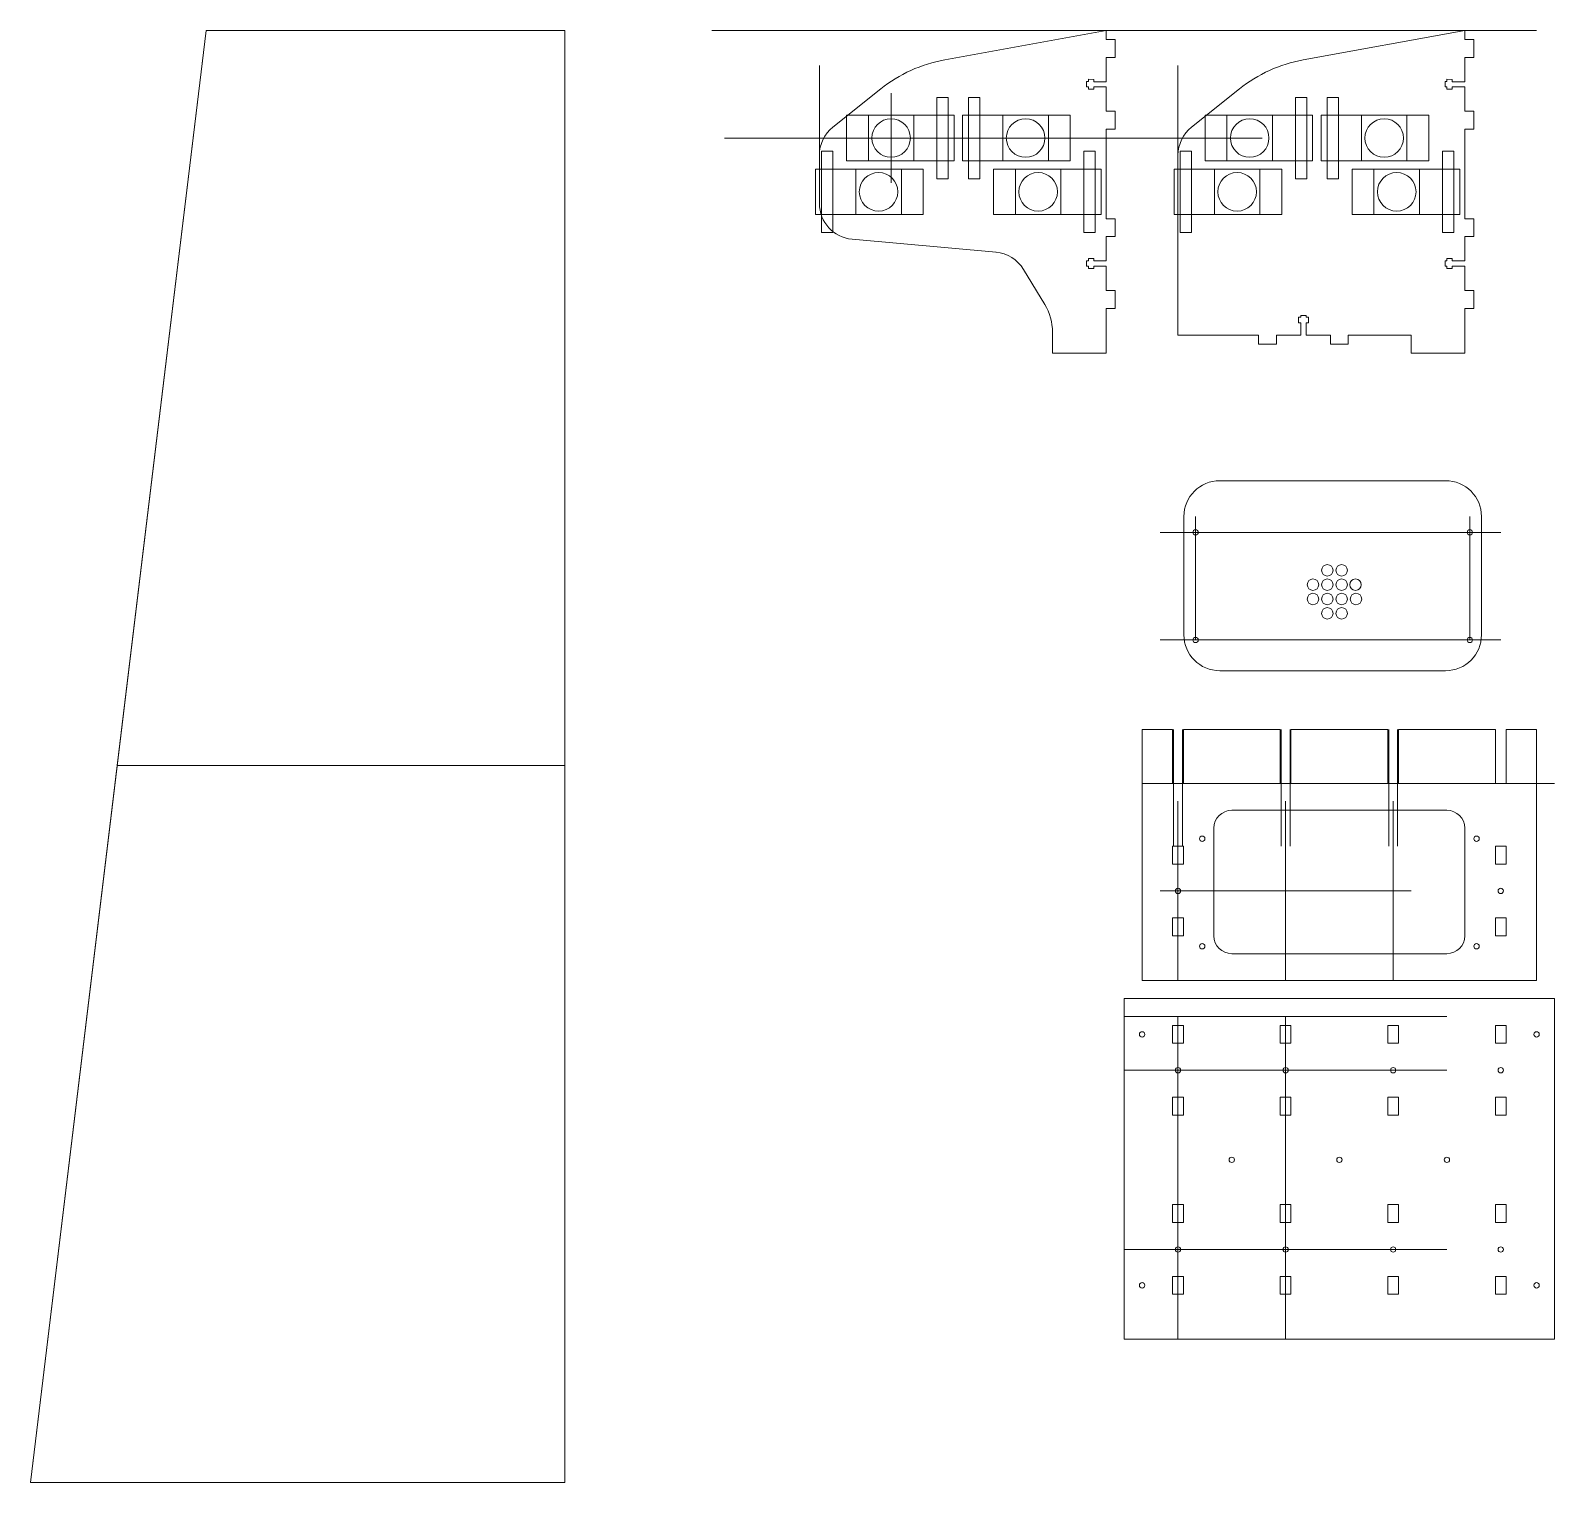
# Model space of a CAD drawing. Header units: millimetres. Extents: x 0 to 850, y 0 to 810.
import ezdxf

# ---------------------------------------------------------------- set-up
doc = ezdxf.new("R2010")
doc.units = ezdxf.units.MM
doc.layers.get('0').update_dxf_attribs({"linetype": 'CONTINUOUS', "lineweight": 0, "true_color": 0x000000})
for name, color, linetype, lineweight, true_color in [('backplane', 7, 'CONTINUOUS', 0, 0x000000), ('guidelines', 1, 'CONTINUOUS', 0, 0xff0000), ('nozzles A', 7, 'CONTINUOUS', 0, 0x000000), ('nozzles B', 7, 'CONTINUOUS', 0, 0x000000), ('part A', 7, 'CONTINUOUS', 0, 0x000000), ('part B', 7, 'CONTINUOUS', 0, 0x000000), ('support vane A D', 7, 'CONTINUOUS', 0, 0x000000), ('support vane B C', 7, 'CONTINUOUS', 0, 0x000000)]:
    doc.layers.add(name, color=color, linetype=linetype, lineweight=lineweight, true_color=true_color)

# ---------------------------------------------------------------- blocks, each defined once
blk = doc.blocks.new('t_slots')
for p, q in [((-25, -3), (-25, 3)), ((-25, 3), (-15, 3)), ((-15, 3), (-15, -3)), ((15, -3), (15, 3)), ((15, 3), (25, 3)), ((25, 3), (25, -3)), ((-25, -3), (-15, -3)), ((15, -3), (25, -3))]:
    blk.add_line(p, q)
blk.add_circle((0, 0), 1.5)
blk = doc.blocks.new('t_joints')
for p, q in [((-24.99, 5), (-14.99, 5)), ((-24.99, 0), (-24.99, 5)), ((-14.99, 5), (-14.99, 0)), ((1.41, -7), (1.41, 0)), ((1.41, 0), (15.01, 0)), ((15.01, 5), (25.01, 5)), ((15.01, 0), (15.01, 5)), ((25.01, 5), (25.01, 0)), ((-14.99, 0), (-1.41, 0)), ((-2.74, -7), (-2.75, -10)), ((-1.41, -7), (-2.74, -7)), ((-1.41, 0), (-1.41, -7)), ((2.76, -7), (1.41, -7)), ((2.76, -7), (2.76, -10)), ((-2.75, -10), (-1.49, -10)), ((-1.49, -10), (-1.49, -11)), ((-1.49, -11), (1.51, -11)), ((1.51, -10), (2.76, -10)), ((1.51, -11), (1.51, -10))]:
    blk.add_line(p, q)
blk = doc.blocks.new('solenoid_valve')
at = {"layer": 'guidelines'}
for p, q in [((-25.525, 22.7), (-31.875, 22.7)), ((-31.875, 22.7), (-31.875, -22.7)), ((-25.525, 22.7), (-25.525, -22.7)), ((24.9, 12.7), (-35.1, 12.7)), ((-35.1, 12.7), (-35.1, -12.7)), ((-12.7, 12.7), (-12.7, -12.7)), ((12.7, 12.7), (12.7, -12.7)), ((24.9, -12.7), (24.9, 12.7)), ((-35.1, -12.7), (24.9, -12.7)), ((-31.875, -22.7), (-25.525, -22.7))]:
    blk.add_line(p, q, dxfattribs=at)
blk.add_circle((0, 0), 10.75, dxfattribs=at)

msp = doc.modelspace()

# ---------------------------------------------------------------- linework, layer by layer
for p, q in [((98, 810), (0, 0)), ((298, 810), (98, 810)), ((298, 0), (298, 810)), ((0, 0), (298, 0))]:
    msp.add_line(p, q)
at = {"layer": 'backplane'}
for p, q in [((620, 280), (620, 420)), ((620, 420), (637, 420)), ((643, 420), (697, 420)), ((703, 420), (757, 420)), ((763, 420), (817, 420)), ((823, 420), (840, 420)), ((840, 420), (840, 280)), ((637, 390), (643, 390)), ((697, 390), (703, 390)), ((757, 390), (763, 390)), ((817, 390), (823, 390)), ((610, 80), (610, 270)), ((610, 270), (850, 270)), ((850, 270), (850, 80)), ((610, 80), (850, 80))]:
    msp.add_line(p, q, dxfattribs=at)
for centre in [(620, 250), (840, 250), (670, 180), (730, 180), (790, 180), (620, 110), (840, 110)]:
    msp.add_circle(centre, 1.5, dxfattribs=at)
at = {"layer": 'guidelines'}
for p, q in [((380, 810), (840, 810)), ((440, 740.39), (440, 790.39)), ((640, 740.39), (640, 790.39)), ((480, 725), (480, 775)), ((687, 750), (387, 750)), ((649.78, 470), (649.78, 538.85)), ((802.78, 538.85), (802.78, 470)), ((630, 530), (820, 530)), ((820, 470), (630, 470)), ((637.5, 355), (637.5, 420)), ((642.5, 355), (642.5, 420)), ((697.5, 355), (697.5, 420)), ((702.5, 355), (702.5, 420)), ((757.5, 355), (757.5, 420)), ((762.5, 355), (762.5, 420)), ((850, 390), (620, 390)), ((640, 380), (640, 280)), ((700, 280), (700, 380)), ((760, 380), (760, 280)), ((630, 330), (770, 330)), ((790, 260), (610, 260)), ((610, 260), (610, 80)), ((640, 260), (640, 80)), ((700, 260), (700, 80)), ((790, 230), (610, 230)), ((610, 130), (790, 130))]:
    msp.add_line(p, q, dxfattribs=at)
at = {"layer": 'nozzles A'}
for p, q in [((637, 420), (637, 390)), ((643, 390), (643, 420)), ((697, 420), (697, 390)), ((703, 390), (703, 420)), ((757, 420), (757, 390)), ((763, 390), (763, 420)), ((817, 420), (817, 390)), ((823, 390), (823, 420)), ((670, 375), (790, 375)), ((660, 305), (660, 365)), ((800, 365), (800, 305)), ((670, 295), (790, 295)), ((620, 280), (840, 280))]:
    msp.add_line(p, q, dxfattribs=at)
for centre in [(653.5, 359.15), (806.5, 359.15), (653.5, 299.15), (806.5, 299.15)]:
    msp.add_circle(centre, 1.5, dxfattribs=at)
for centre, start, end in [((670, 365), 90, 180), ((790, 365), 0, 90), ((670, 305), 180, 270), ((790, 305), 270, 0)]:
    msp.add_arc(centre, 10, start, end, dxfattribs=at)
at = {"layer": 'nozzles B'}
for p, q in [((663.28, 558.85), (789.28, 558.85)), ((643.28, 472.85), (643.28, 538.85)), ((809.28, 538.85), (809.28, 472.85)), ((663.28, 452.85), (789.28, 452.85))]:
    msp.add_line(p, q, dxfattribs=at)
for centre, radius in [((649.78, 530), 1.5), ((802.78, 530), 1.5), ((723.28, 508.85), 3.2), ((731.28, 508.85), 3.2), ((715.28, 500.85), 3.2), ((723.28, 500.85), 3.2), ((731.28, 500.85), 3.2), ((739.03, 500.85), 3.2), ((715.28, 492.85), 3.2), ((723.28, 492.85), 3.2), ((731.28, 492.85), 3.2), ((739.28, 492.85), 3.2), ((723.28, 484.85), 3.2), ((731.28, 484.85), 3.2), ((649.78, 470), 1.5), ((802.78, 470), 1.5)]:
    msp.add_circle(centre, radius, dxfattribs=at)
for centre, start, end in [((663.28, 538.85), 90, 180), ((789.28, 538.85), 0, 90), ((663.28, 472.85), 180, 270), ((789.28, 472.85), 270, 0)]:
    msp.add_arc(centre, 20, start, end, dxfattribs=at)
at = {"layer": 'part A'}
for p, q in [((48.4, 400), (98, 810)), ((98, 810), (298, 810)), ((298, 810), (298, 400)), ((298, 400), (48.4, 400))]:
    msp.add_line(p, q, dxfattribs=at)
at = {"layer": 'part B'}
for p, q in [((0, 0), (48.4, 400)), ((48.4, 400), (298, 400)), ((298, 400), (298, 0)), ((298, 0), (0, 0))]:
    msp.add_line(p, q, dxfattribs=at)
at = {"layer": 'support vane A D'}
for p, q in [((709.88, 793.62), (800, 810)), ((800, 810), (800, 804.99)), ((647.51, 756), (674.22, 777.38)), ((800, 754.99), (800, 704.99)), ((640, 740.39), (640, 640)), ((800, 654.99), (800, 630)), ((684.99, 640), (640, 640)), ((770, 640), (734.99, 640)), ((770, 630), (770, 640)), ((800, 630), (770, 630))]:
    msp.add_line(p, q, dxfattribs=at)
for centre in [(680, 750), (755, 750), (673, 720), (762, 720)]:
    msp.add_circle(centre, 10.75, dxfattribs=at)
for centre, radius, start, end in [((724.19, 714.91), 80, 100.30485, 128.65981), ((660, 740.39), 20, 128.65981, 180)]:
    msp.add_arc(centre, radius, start, end, dxfattribs=at)
at = {"layer": 'support vane B C'}
for p, q in [((509.88, 793.62), (600, 810)), ((600, 810), (600, 804.99)), ((447.51, 756), (474.22, 777.38)), ((600, 754.99), (600, 704.99)), ((440, 713.47), (440, 740.39)), ((458.2, 693.55), (538.5, 686.31)), ((553.81, 676.75), (565.67, 657.16)), ((600, 654.99), (600, 630)), ((570, 630), (570, 641.63)), ((600, 630), (570, 630))]:
    msp.add_line(p, q, dxfattribs=at)
for centre in [(480, 750), (555, 750), (473, 720), (562, 720)]:
    msp.add_circle(centre, 10.75, dxfattribs=at)
for centre, radius, start, end in [((524.19, 714.91), 80, 100.30485, 128.65981), ((460, 740.39), 20, 128.65981, 180), ((460, 713.47), 20, 180, 264.84572), ((536.7, 666.39), 20, 31.18342, 84.84572), ((540, 641.63), 30, 0, 31.18342)]:
    msp.add_arc(centre, radius, start, end, dxfattribs=at)

# ---------------------------------------------------------------- block references
at = {"layer": 'backplane', "rotation": 90}
for p in [(640, 230), (700, 230), (760, 230), (820, 230), (640, 130), (700, 130), (760, 130), (820, 130)]:
    msp.add_blockref('t_slots', p, dxfattribs=at)
at = {"layer": 'guidelines', "rotation": 180}
for p in [(480, 750), (680, 750), (562, 720), (762, 720)]:
    msp.add_blockref('solenoid_valve', p, dxfattribs=at)
at = {"layer": 'guidelines'}
for p in [(555, 750), (755, 750), (473, 720), (673, 720)]:
    msp.add_blockref('solenoid_valve', p, dxfattribs=at)
at = {"layer": 'nozzles A', "rotation": 90}
for p in [(640, 330), (820, 330)]:
    msp.add_blockref('t_slots', p, dxfattribs=at)
at = {"layer": 'support vane A D'}
for p, rotation in [((800, 780), 270), ((800, 680), 270), ((710, 640), 180)]:
    msp.add_blockref('t_joints', p, dxfattribs=dict(at, rotation=rotation))
at = {"layer": 'support vane B C', "rotation": 270}
for p in [(600, 780), (600, 680)]:
    msp.add_blockref('t_joints', p, dxfattribs=at)

doc.saveas('drawing.dxf')
